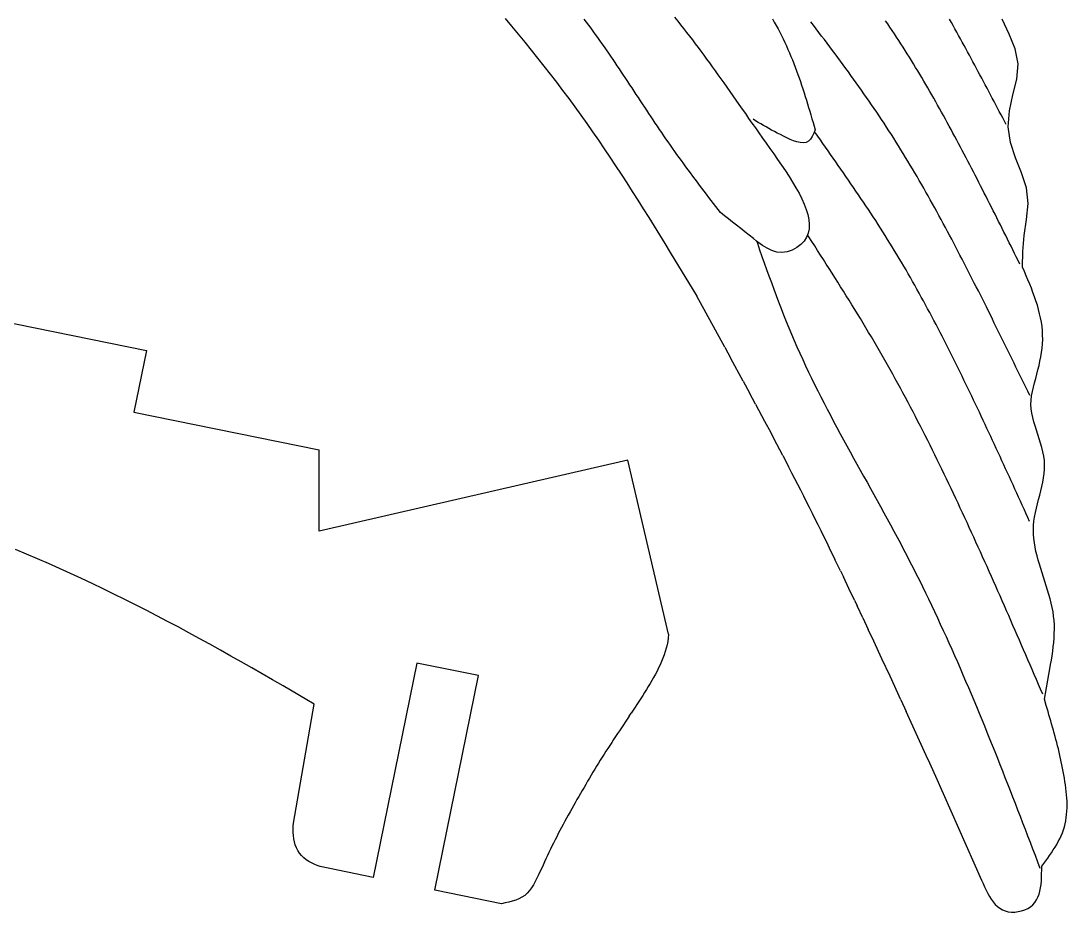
# Model space of a CAD drawing. Extents: x -3475 to 3475, y -2114 to 2114.
# Drawn here: x 2944.1 to 3423.2, y 65.6 to 473.8 of the extents above; entities that cross this region are included whole.
import ezdxf

# ---------------------------------------------------------------- set-up
doc = ezdxf.new("R2010")
doc.units = 0
doc.header["$MEASUREMENT"] = 0
doc.layers.get('0').update_dxf_attribs({"linetype": 'CONTINUOUS'})

msp = doc.modelspace()

# ---------------------------------------------------------------- linework, layer by layer
for p, q in [((3165.84, 474.89), (3168.86, 471.3)), ((3203.12, 473.23), (3202.07, 474.62)), ((3243.5, 475.45), (3244.89, 473.72)), ((3288.26, 474.71), (3289.14, 473.2)), ((3370.24, 473.11), (3369.4, 474.61)), ((3396.74, 467.77), (3393.48, 474.56)), ((3168.86, 471.3), (3171.86, 467.69)), ((3204.17, 471.83), (3203.12, 473.23)), ((3205.21, 470.43), (3204.17, 471.83)), ((3206.24, 469.02), (3205.21, 470.43)), ((3244.89, 473.72), (3246.26, 471.98)), ((3246.26, 471.98), (3247.62, 470.26)), ((3247.62, 470.26), (3248.96, 468.53)), ((3289.14, 473.2), (3290, 471.69)), ((3290, 471.69), (3290.84, 470.16)), ((3290.84, 470.16), (3291.65, 468.62)), ((3307.11, 471.76), (3305.87, 473.39)), ((3308.35, 470.12), (3307.11, 471.76)), ((3309.59, 468.49), (3308.35, 470.12)), ((3341.08, 472.38), (3340.05, 473.88)), ((3342.1, 470.88), (3341.08, 472.38)), ((3343.12, 469.37), (3342.1, 470.88)), ((3371.07, 471.61), (3370.24, 473.11)), ((3371.9, 470.11), (3371.07, 471.61)), ((3372.73, 468.6), (3371.9, 470.11)), ((3171.86, 467.69), (3174.84, 464.07)), ((3207.27, 467.61), (3206.24, 469.02)), ((3208.29, 466.19), (3207.27, 467.61)), ((3209.31, 464.77), (3208.29, 466.19)), ((3210.31, 463.34), (3209.31, 464.77)), ((3248.96, 468.53), (3250.29, 466.8)), ((3250.29, 466.8), (3251.61, 465.07)), ((3251.61, 465.07), (3252.92, 463.34)), ((3291.65, 468.62), (3292.44, 467.07)), ((3292.44, 467.07), (3293.21, 465.5)), ((3293.21, 465.5), (3293.96, 463.92)), ((3310.83, 466.85), (3309.59, 468.49)), ((3312.06, 465.21), (3310.83, 466.85)), ((3313.3, 463.57), (3312.06, 465.21)), ((3344.13, 467.86), (3343.12, 469.37)), ((3345.13, 466.34), (3344.13, 467.86)), ((3346.13, 464.82), (3345.13, 466.34)), ((3347.12, 463.29), (3346.13, 464.82)), ((3373.56, 467.1), (3372.73, 468.6)), ((3374.39, 465.6), (3373.56, 467.1)), ((3375.21, 464.09), (3374.39, 465.6)), ((3399.48, 461), (3396.74, 467.77)), ((3174.84, 464.07), (3177.8, 460.42)), ((3177.8, 460.42), (3180.73, 456.76)), ((3211.32, 461.91), (3210.31, 463.34)), ((3212.31, 460.48), (3211.32, 461.91)), ((3213.31, 459.04), (3212.31, 460.48)), ((3252.92, 463.34), (3254.23, 461.6)), ((3254.23, 461.6), (3255.53, 459.85)), ((3293.96, 463.92), (3294.69, 462.34)), ((3294.69, 462.34), (3295.4, 460.74)), ((3295.4, 460.74), (3296.09, 459.13)), ((3314.53, 461.93), (3313.3, 463.57)), ((3315.75, 460.29), (3314.53, 461.93)), ((3316.98, 458.65), (3315.75, 460.29)), ((3348.1, 461.76), (3347.12, 463.29)), ((3349.07, 460.22), (3348.1, 461.76)), ((3350.04, 458.69), (3349.07, 460.22)), ((3376.03, 462.58), (3375.21, 464.09)), ((3376.85, 461.08), (3376.03, 462.58)), ((3377.67, 459.57), (3376.85, 461.08)), ((3400.83, 454.13), (3399.48, 461)), ((3180.73, 456.76), (3183.64, 453.08)), ((3214.3, 457.6), (3213.31, 459.04)), ((3215.28, 456.15), (3214.3, 457.6)), ((3216.26, 454.71), (3215.28, 456.15)), ((3255.53, 459.85), (3256.82, 458.09)), ((3256.82, 458.09), (3258.12, 456.32)), ((3258.12, 456.32), (3259.42, 454.54)), ((3296.09, 459.13), (3296.76, 457.51)), ((3296.76, 457.51), (3297.42, 455.88)), ((3297.42, 455.88), (3298.07, 454.25)), ((3318.2, 457), (3316.98, 458.65)), ((3319.42, 455.36), (3318.2, 457)), ((3320.64, 453.71), (3319.42, 455.36)), ((3351.01, 457.14), (3350.04, 458.69)), ((3351.97, 455.59), (3351.01, 457.14)), ((3352.92, 454.04), (3351.97, 455.59)), ((3378.48, 458.06), (3377.67, 459.57)), ((3379.3, 456.55), (3378.48, 458.06)), ((3380.11, 455.04), (3379.3, 456.55)), ((3183.64, 453.08), (3186.53, 449.39)), ((3217.24, 453.26), (3216.26, 454.71)), ((3218.21, 451.8), (3217.24, 453.26)), ((3219.18, 450.35), (3218.21, 451.8)), ((3259.42, 454.54), (3260.72, 452.74)), ((3260.72, 452.74), (3262.03, 450.92)), ((3262.03, 450.92), (3263.35, 449.08)), ((3298.07, 454.25), (3298.69, 452.6)), ((3298.69, 452.6), (3299.31, 450.95)), ((3299.31, 450.95), (3299.91, 449.29)), ((3321.85, 452.05), (3320.64, 453.71)), ((3323.06, 450.4), (3321.85, 452.05)), ((3324.27, 448.74), (3323.06, 450.4)), ((3353.87, 452.49), (3352.92, 454.04)), ((3354.81, 450.93), (3353.87, 452.49)), ((3355.74, 449.37), (3354.81, 450.93)), ((3380.93, 453.53), (3380.11, 455.04)), ((3381.74, 452.02), (3380.93, 453.53)), ((3382.55, 450.51), (3381.74, 452.02)), ((3383.35, 449), (3382.55, 450.51)), ((3400.21, 447.08), (3400.83, 454.13)), ((3186.53, 449.39), (3189.38, 445.67)), ((3189.38, 445.67), (3192.21, 441.93)), ((3220.15, 448.89), (3219.18, 450.35)), ((3221.12, 447.43), (3220.15, 448.89)), ((3222.08, 445.97), (3221.12, 447.43)), ((3223.05, 444.51), (3222.08, 445.97)), ((3263.35, 449.08), (3264.68, 447.22)), ((3264.68, 447.22), (3266.02, 445.34)), ((3299.91, 449.29), (3300.5, 447.63)), ((3300.5, 447.63), (3301.08, 445.95)), ((3301.08, 445.95), (3301.64, 444.28)), ((3325.47, 447.08), (3324.27, 448.74)), ((3326.66, 445.42), (3325.47, 447.08)), ((3356.68, 447.8), (3355.74, 449.37)), ((3357.6, 446.24), (3356.68, 447.8)), ((3358.52, 444.66), (3357.6, 446.24)), ((3384.16, 447.49), (3383.35, 449)), ((3384.97, 445.97), (3384.16, 447.49)), ((3385.77, 444.46), (3384.97, 445.97)), ((3398.45, 439.87), (3400.21, 447.08)), ((3192.21, 441.93), (3195.01, 438.17)), ((3224.01, 443.05), (3223.05, 444.51)), ((3224.97, 441.59), (3224.01, 443.05)), ((3225.93, 440.13), (3224.97, 441.59)), ((3266.02, 445.34), (3267.37, 443.42)), ((3267.37, 443.42), (3268.74, 441.49)), ((3268.74, 441.49), (3270.12, 439.52)), ((3301.64, 444.28), (3302.2, 442.59)), ((3302.2, 442.59), (3302.75, 440.9)), ((3302.75, 440.9), (3303.29, 439.21)), ((3327.85, 443.75), (3326.66, 445.42)), ((3329.04, 442.08), (3327.85, 443.75)), ((3330.22, 440.41), (3329.04, 442.08)), ((3359.44, 443.09), (3358.52, 444.66)), ((3360.35, 441.51), (3359.44, 443.09)), ((3361.26, 439.93), (3360.35, 441.51)), ((3386.58, 442.95), (3385.77, 444.46)), ((3387.38, 441.43), (3386.58, 442.95)), ((3388.19, 439.92), (3387.38, 441.43)), ((3195.01, 438.17), (3197.79, 434.4)), ((3226.89, 438.66), (3225.93, 440.13)), ((3227.85, 437.2), (3226.89, 438.66)), ((3228.82, 435.74), (3227.85, 437.2)), ((3270.12, 439.52), (3271.53, 437.52)), ((3271.53, 437.52), (3272.96, 435.48)), ((3303.29, 439.21), (3303.82, 437.51)), ((3303.82, 437.51), (3304.35, 435.81)), ((3331.39, 438.73), (3330.22, 440.41)), ((3332.56, 437.05), (3331.39, 438.73)), ((3333.72, 435.36), (3332.56, 437.05)), ((3362.16, 438.35), (3361.26, 439.93)), ((3363.06, 436.76), (3362.16, 438.35)), ((3363.95, 435.18), (3363.06, 436.76)), ((3388.99, 438.4), (3388.19, 439.92)), ((3389.79, 436.89), (3388.99, 438.4)), ((3390.59, 435.37), (3389.79, 436.89)), ((3396.79, 432.56), (3398.45, 439.87)), ((3197.79, 434.4), (3200.53, 430.6)), ((3229.78, 434.28), (3228.82, 435.74)), ((3230.74, 432.82), (3229.78, 434.28)), ((3231.71, 431.36), (3230.74, 432.82)), ((3232.68, 429.9), (3231.71, 431.36)), ((3272.96, 435.48), (3274.41, 433.41)), ((3274.41, 433.41), (3275.89, 431.3)), ((3275.89, 431.3), (3277.4, 429.15)), ((3304.35, 435.81), (3304.87, 434.11)), ((3304.87, 434.11), (3305.38, 432.4)), ((3305.38, 432.4), (3305.89, 430.69)), ((3334.88, 433.67), (3333.72, 435.36)), ((3336.03, 431.98), (3334.88, 433.67)), ((3337.17, 430.28), (3336.03, 431.98)), ((3364.84, 433.58), (3363.95, 435.18)), ((3365.73, 431.99), (3364.84, 433.58)), ((3366.61, 430.4), (3365.73, 431.99)), ((3391.39, 433.86), (3390.59, 435.37)), ((3392.2, 432.34), (3391.39, 433.86)), ((3393, 430.83), (3392.2, 432.34)), ((3396.22, 425.25), (3396.79, 432.56)), ((3200.53, 430.6), (3203.25, 426.78)), ((3203.25, 426.78), (3205.94, 422.95)), ((3233.65, 428.44), (3232.68, 429.9)), ((3234.62, 426.99), (3233.65, 428.44)), ((3235.6, 425.54), (3234.62, 426.99)), ((3277.4, 429.15), (3278.93, 426.96)), ((3278.93, 426.96), (3280.5, 424.73)), ((3280.57, 428), (3279.4, 428.7)), ((3281.74, 427.3), (3280.57, 428)), ((3282.93, 426.6), (3281.74, 427.3)), ((3284.13, 425.9), (3282.93, 426.6)), ((3305.89, 430.69), (3306.4, 428.98)), ((3306.4, 428.98), (3306.91, 427.27)), ((3306.91, 427.27), (3307.41, 425.55)), ((3338.31, 428.58), (3337.17, 430.28)), ((3339.44, 426.87), (3338.31, 428.58)), ((3340.56, 425.16), (3339.44, 426.87)), ((3367.49, 428.8), (3366.61, 430.4)), ((3368.36, 427.2), (3367.49, 428.8)), ((3369.23, 425.6), (3368.36, 427.2)), ((3393.8, 429.31), (3393, 430.83)), ((3394.6, 427.79), (3393.8, 429.31)), ((3395.4, 426.28), (3394.6, 427.79)), ((3205.94, 422.95), (3208.6, 419.09)), ((3236.58, 424.09), (3235.6, 425.54)), ((3237.56, 422.64), (3236.58, 424.09)), ((3238.55, 421.2), (3237.56, 422.64)), ((3280.5, 424.73), (3282.1, 422.45)), ((3282.1, 422.45), (3283.74, 420.12)), ((3285.35, 425.2), (3284.13, 425.9)), ((3286.59, 424.5), (3285.35, 425.2)), ((3287.87, 423.8), (3286.59, 424.5)), ((3289.18, 423.09), (3287.87, 423.8)), ((3290.53, 422.38), (3289.18, 423.09)), ((3291.92, 421.67), (3290.53, 422.38)), ((3293.36, 420.96), (3291.92, 421.67)), ((3307.25, 422.33), (3306.54, 420.9)), ((3307.91, 423.84), (3307.25, 422.33)), ((3307.41, 425.55), (3307.91, 423.84)), ((3309.07, 420.96), (3307.9, 422.62)), ((3341.67, 423.44), (3340.56, 425.16)), ((3342.78, 421.72), (3341.67, 423.44)), ((3343.88, 419.99), (3342.78, 421.72)), ((3370.1, 424), (3369.23, 425.6)), ((3370.97, 422.39), (3370.1, 424)), ((3371.83, 420.79), (3370.97, 422.39)), ((3397.28, 418.11), (3396.22, 425.25)), ((3208.6, 419.09), (3211.24, 415.22)), ((3239.54, 419.76), (3238.55, 421.2)), ((3240.54, 418.32), (3239.54, 419.76)), ((3241.54, 416.89), (3240.54, 418.32)), ((3242.55, 415.46), (3241.54, 416.89)), ((3283.74, 420.12), (3285.42, 417.74)), ((3285.42, 417.74), (3287.14, 415.31)), ((3294.86, 420.24), (3293.36, 420.96)), ((3296.41, 419.53), (3294.86, 420.24)), ((3297.98, 418.88), (3296.41, 419.53)), ((3299.53, 418.35), (3297.98, 418.88)), ((3301.03, 418.01), (3299.53, 418.35)), ((3302.43, 417.92), (3301.03, 418.01)), ((3303.7, 418.13), (3302.43, 417.92)), ((3304.81, 418.72), (3303.7, 418.13)), ((3305.74, 419.67), (3304.81, 418.72)), ((3306.54, 420.9), (3305.74, 419.67)), ((3310.25, 419.29), (3309.07, 420.96)), ((3311.43, 417.62), (3310.25, 419.29)), ((3312.6, 415.96), (3311.43, 417.62)), ((3344.97, 418.26), (3343.88, 419.99)), ((3346.06, 416.52), (3344.97, 418.26)), ((3372.69, 419.18), (3371.83, 420.79)), ((3373.54, 417.57), (3372.69, 419.18)), ((3374.4, 415.96), (3373.54, 417.57)), ((3399.64, 411.13), (3397.28, 418.11)), ((3211.24, 415.22), (3213.86, 411.33)), ((3243.56, 414.03), (3242.55, 415.46)), ((3244.58, 412.61), (3243.56, 414.03)), ((3245.6, 411.19), (3244.58, 412.61)), ((3287.14, 415.31), (3288.89, 412.83)), ((3288.89, 412.83), (3290.67, 410.3)), ((3313.77, 414.29), (3312.6, 415.96)), ((3314.95, 412.62), (3313.77, 414.29)), ((3316.12, 410.95), (3314.95, 412.62)), ((3347.14, 414.78), (3346.06, 416.52)), ((3348.21, 413.03), (3347.14, 414.78)), ((3349.27, 411.28), (3348.21, 413.03)), ((3375.25, 414.35), (3374.4, 415.96)), ((3376.1, 412.74), (3375.25, 414.35)), ((3376.94, 411.13), (3376.1, 412.74)), ((3213.86, 411.33), (3216.45, 407.43)), ((3216.45, 407.43), (3219.03, 403.51)), ((3246.62, 409.77), (3245.6, 411.19)), ((3247.65, 408.36), (3246.62, 409.77)), ((3248.69, 406.94), (3247.65, 408.36)), ((3290.67, 410.3), (3292.45, 407.74)), ((3292.45, 407.74), (3294.2, 405.16)), ((3317.29, 409.28), (3316.12, 410.95)), ((3318.45, 407.6), (3317.29, 409.28)), ((3319.62, 405.93), (3318.45, 407.6)), ((3350.33, 409.53), (3349.27, 411.28)), ((3351.38, 407.77), (3350.33, 409.53)), ((3352.43, 406.01), (3351.38, 407.77)), ((3377.79, 409.51), (3376.94, 411.13)), ((3378.63, 407.9), (3377.79, 409.51)), ((3379.47, 406.28), (3378.63, 407.9)), ((3402.4, 404.21), (3399.64, 411.13)), ((3219.03, 403.51), (3221.58, 399.58)), ((3249.72, 405.54), (3248.69, 406.94)), ((3250.76, 404.13), (3249.72, 405.54)), ((3251.81, 402.73), (3250.76, 404.13)), ((3252.85, 401.32), (3251.81, 402.73)), ((3294.2, 405.16), (3295.91, 402.57)), ((3295.91, 402.57), (3297.54, 399.97)), ((3320.78, 404.26), (3319.62, 405.93)), ((3321.94, 402.58), (3320.78, 404.26)), ((3323.1, 400.9), (3321.94, 402.58)), ((3353.47, 404.25), (3352.43, 406.01)), ((3354.51, 402.48), (3353.47, 404.25)), ((3355.54, 400.7), (3354.51, 402.48)), ((3380.31, 404.67), (3379.47, 406.28)), ((3381.14, 403.05), (3380.31, 404.67)), ((3381.98, 401.43), (3381.14, 403.05)), ((3404.6, 397.25), (3402.4, 404.21)), ((3221.58, 399.58), (3224.12, 395.64)), ((3253.9, 399.92), (3252.85, 401.32)), ((3254.95, 398.53), (3253.9, 399.92)), ((3256.01, 397.13), (3254.95, 398.53)), ((3297.54, 399.97), (3299.07, 397.39)), ((3324.26, 399.22), (3323.1, 400.9)), ((3325.41, 397.54), (3324.26, 399.22)), ((3356.56, 398.93), (3355.54, 400.7)), ((3357.58, 397.15), (3356.56, 398.93)), ((3382.81, 399.81), (3381.98, 401.43)), ((3383.64, 398.19), (3382.81, 399.81)), ((3384.47, 396.57), (3383.64, 398.19)), ((3224.12, 395.64), (3226.64, 391.68)), ((3257.06, 395.73), (3256.01, 397.13)), ((3258.12, 394.34), (3257.06, 395.73)), ((3259.17, 392.95), (3258.12, 394.34)), ((3260.23, 391.55), (3259.17, 392.95)), ((3299.07, 397.39), (3300.49, 394.83)), ((3300.49, 394.83), (3301.76, 392.31)), ((3326.56, 395.86), (3325.41, 397.54)), ((3327.7, 394.17), (3326.56, 395.86)), ((3328.84, 392.48), (3327.7, 394.17)), ((3358.59, 395.37), (3357.58, 397.15)), ((3359.6, 393.58), (3358.59, 395.37)), ((3360.6, 391.79), (3359.6, 393.58)), ((3385.29, 394.95), (3384.47, 396.57)), ((3386.12, 393.33), (3385.29, 394.95)), ((3386.94, 391.7), (3386.12, 393.33)), ((3405.37, 390.14), (3404.6, 397.25)), ((3226.64, 391.68), (3229.14, 387.72)), ((3261.29, 390.16), (3260.23, 391.55)), ((3262.36, 388.77), (3261.29, 390.16)), ((3263.42, 387.38), (3262.36, 388.77)), ((3301.76, 392.31), (3302.86, 389.83)), ((3302.86, 389.83), (3303.77, 387.4)), ((3329.98, 390.79), (3328.84, 392.48)), ((3331.11, 389.09), (3329.98, 390.79)), ((3332.24, 387.4), (3331.11, 389.09)), ((3361.6, 390), (3360.6, 391.79)), ((3362.59, 388.21), (3361.6, 390)), ((3363.58, 386.41), (3362.59, 388.21)), ((3387.77, 390.08), (3386.94, 391.7)), ((3388.59, 388.46), (3387.77, 390.08)), ((3389.41, 386.83), (3388.59, 388.46)), ((3404.72, 382.88), (3405.37, 390.14)), ((3229.14, 387.72), (3231.64, 383.74)), ((3231.64, 383.74), (3234.12, 379.76)), ((3264.48, 385.99), (3263.42, 387.38)), ((3266.32, 384.55), (3264.48, 385.99)), ((3268.16, 383.11), (3266.32, 384.55)), ((3303.77, 387.4), (3304.47, 385.05)), ((3304.47, 385.05), (3304.93, 382.77)), ((3333.36, 385.7), (3332.24, 387.4)), ((3334.47, 383.99), (3333.36, 385.7)), ((3335.59, 382.29), (3334.47, 383.99)), ((3364.56, 384.61), (3363.58, 386.41)), ((3365.54, 382.81), (3364.56, 384.61)), ((3390.23, 385.21), (3389.41, 386.83)), ((3391.04, 383.58), (3390.23, 385.21)), ((3391.86, 381.96), (3391.04, 383.58)), ((3234.12, 379.76), (3236.59, 375.77)), ((3270.01, 381.66), (3268.16, 383.11)), ((3271.88, 380.19), (3270.01, 381.66)), ((3273.77, 378.7), (3271.88, 380.19)), ((3275.69, 377.18), (3273.77, 378.7)), ((3304.93, 382.77), (3305.13, 380.58)), ((3305.13, 380.58), (3305.04, 378.49)), ((3336.69, 380.58), (3335.59, 382.29)), ((3337.79, 378.86), (3336.69, 380.58)), ((3338.89, 377.14), (3337.79, 378.86)), ((3366.52, 381), (3365.54, 382.81)), ((3367.49, 379.2), (3366.52, 381)), ((3368.46, 377.39), (3367.49, 379.2)), ((3392.68, 380.33), (3391.86, 381.96)), ((3393.49, 378.7), (3392.68, 380.33)), ((3394.31, 377.08), (3393.49, 378.7)), ((3403.62, 375.55), (3404.72, 382.88)), ((3236.59, 375.77), (3239.04, 371.77)), ((3277.64, 375.63), (3275.69, 377.18)), ((3279.62, 374.04), (3277.64, 375.63)), ((3281.03, 372.94), (3279.62, 374.04)), ((3303.91, 374.66), (3302.83, 372.94)), ((3304.36, 375.79), (3303.91, 374.66)), ((3304.64, 376.52), (3304.36, 375.79)), ((3304.99, 374.81), (3304.36, 375.79)), ((3305.04, 378.49), (3304.64, 376.52)), ((3306.32, 372.75), (3304.99, 374.81)), ((3339.97, 375.42), (3338.89, 377.14)), ((3341.06, 373.7), (3339.97, 375.42)), ((3369.42, 375.58), (3368.46, 377.39)), ((3370.38, 373.76), (3369.42, 375.58)), ((3371.34, 371.95), (3370.38, 373.76)), ((3395.12, 375.45), (3394.31, 377.08)), ((3395.93, 373.82), (3395.12, 375.45)), ((3396.75, 372.19), (3395.93, 373.82)), ((3402.98, 368.23), (3403.62, 375.55)), ((3239.04, 371.77), (3241.5, 367.76)), ((3281.65, 372.45), (3281.03, 372.94)), ((3281.03, 372.94), (3281.38, 371.93)), ((3281.38, 371.93), (3282.44, 368.93)), ((3283.72, 370.94), (3281.65, 372.45)), ((3282.44, 368.93), (3283.5, 365.93)), ((3285.85, 369.62), (3283.72, 370.94)), ((3288.04, 368.57), (3285.85, 369.62)), ((3299.5, 369.96), (3297.33, 368.8)), ((3301.36, 371.37), (3299.5, 369.96)), ((3302.83, 372.94), (3301.36, 371.37)), ((3307.65, 370.68), (3306.32, 372.75)), ((3308.98, 368.62), (3307.65, 370.68)), ((3342.13, 371.97), (3341.06, 373.7)), ((3343.2, 370.23), (3342.13, 371.97)), ((3344.26, 368.49), (3343.2, 370.23)), ((3372.29, 370.13), (3371.34, 371.95)), ((3373.24, 368.32), (3372.29, 370.13)), ((3397.56, 370.56), (3396.75, 372.19)), ((3398.37, 368.94), (3397.56, 370.56)), ((3399.18, 367.31), (3398.37, 368.94)), ((3241.5, 367.76), (3253.68, 347.69)), ((3283.5, 365.93), (3284.56, 362.93)), ((3290.28, 367.89), (3288.04, 368.57)), ((3292.6, 367.67), (3290.28, 367.89)), ((3294.98, 367.99), (3292.6, 367.67)), ((3297.33, 368.8), (3294.98, 367.99)), ((3310.31, 366.55), (3308.98, 368.62)), ((3311.63, 364.48), (3310.31, 366.55)), ((3312.95, 362.41), (3311.63, 364.48)), ((3345.31, 366.75), (3344.26, 368.49)), ((3346.36, 365), (3345.31, 366.75)), ((3347.4, 363.25), (3346.36, 365)), ((3374.19, 366.5), (3373.24, 368.32)), ((3375.13, 364.67), (3374.19, 366.5)), ((3376.07, 362.85), (3375.13, 364.67)), ((3399.99, 365.68), (3399.18, 367.31)), ((3400.8, 364.05), (3399.99, 365.68)), ((3402.83, 360.94), (3402.98, 368.23)), ((3284.56, 362.93), (3285.63, 359.93)), ((3285.63, 359.93), (3286.71, 356.94)), ((3314.27, 360.34), (3312.95, 362.41)), ((3315.59, 358.27), (3314.27, 360.34)), ((3348.43, 361.5), (3347.4, 363.25)), ((3349.46, 359.74), (3348.43, 361.5)), ((3350.48, 357.97), (3349.46, 359.74)), ((3377.01, 361.03), (3376.07, 362.85)), ((3377.95, 359.2), (3377.01, 361.03)), ((3401.61, 362.42), (3400.8, 364.05)), ((3403.67, 359.01), (3402.83, 360.94)), ((3286.71, 356.94), (3287.8, 353.95)), ((3316.9, 356.2), (3315.59, 358.27)), ((3318.21, 354.12), (3316.9, 356.2)), ((3351.49, 356.21), (3350.48, 357.97)), ((3352.5, 354.43), (3351.49, 356.21)), ((3378.88, 357.38), (3377.95, 359.2)), ((3379.81, 355.55), (3378.88, 357.38)), ((3380.74, 353.72), (3379.81, 355.55)), ((3404.49, 357.08), (3403.67, 359.01)), ((3405.31, 355.15), (3404.49, 357.08)), ((3406.11, 353.22), (3405.31, 355.15)), ((3287.8, 353.95), (3288.9, 350.97)), ((3288.9, 350.97), (3290.01, 348)), ((3319.52, 352.04), (3318.21, 354.12)), ((3320.83, 349.96), (3319.52, 352.04)), ((3322.13, 347.88), (3320.83, 349.96)), ((3353.5, 352.66), (3352.5, 354.43)), ((3354.49, 350.88), (3353.5, 352.66)), ((3355.48, 349.1), (3354.49, 350.88)), ((3381.67, 351.9), (3380.74, 353.72)), ((3382.59, 350.07), (3381.67, 351.9)), ((3383.51, 348.24), (3382.59, 350.07)), ((3406.88, 351.29), (3406.11, 353.22)), ((3407.62, 349.36), (3406.88, 351.29)), ((3266.46, 324.31), (3253.68, 347.69)), ((3290.01, 348), (3291.13, 345.03)), ((3291.13, 345.03), (3292.27, 342.06)), ((3323.42, 345.8), (3322.13, 347.88)), ((3324.71, 343.71), (3323.42, 345.8)), ((3356.46, 347.31), (3355.48, 349.1)), ((3357.44, 345.53), (3356.46, 347.31)), ((3358.41, 343.73), (3357.44, 345.53)), ((3384.43, 346.4), (3383.51, 348.24)), ((3385.35, 344.57), (3384.43, 346.4)), ((3408.33, 347.43), (3407.62, 349.36)), ((3408.99, 345.49), (3408.33, 347.43)), ((3409.61, 343.55), (3408.99, 345.49)), ((2898, 343.9), (3001.65, 322.81)), ((3292.27, 342.06), (3293.43, 339.11)), ((3326, 341.62), (3324.71, 343.71)), ((3327.28, 339.53), (3326, 341.62)), ((3359.38, 341.94), (3358.41, 343.73)), ((3360.34, 340.14), (3359.38, 341.94)), ((3386.27, 342.74), (3385.35, 344.57)), ((3387.18, 340.9), (3386.27, 342.74)), ((3388.09, 339.07), (3387.18, 340.9)), ((3410.17, 341.6), (3409.61, 343.55)), ((3410.67, 339.66), (3410.17, 341.6)), ((3293.43, 339.11), (3294.61, 336.16)), ((3294.61, 336.16), (3295.81, 333.22)), ((3328.56, 337.43), (3327.28, 339.53)), ((3329.83, 335.33), (3328.56, 337.43)), ((3361.3, 338.34), (3360.34, 340.14)), ((3362.25, 336.54), (3361.3, 338.34)), ((3363.2, 334.73), (3362.25, 336.54)), ((3389, 337.23), (3388.09, 339.07)), ((3389.91, 335.4), (3389, 337.23)), ((3390.82, 333.56), (3389.91, 335.4)), ((3411.1, 337.71), (3410.67, 339.66)), ((3411.46, 335.75), (3411.1, 337.71)), ((3411.75, 333.79), (3411.46, 335.75)), ((3295.81, 333.22), (3297.02, 330.3)), ((3331.09, 333.23), (3329.83, 335.33)), ((3332.35, 331.12), (3331.09, 333.23)), ((3333.6, 329.02), (3332.35, 331.12)), ((3364.14, 332.92), (3363.2, 334.73)), ((3365.08, 331.11), (3364.14, 332.92)), ((3366.01, 329.3), (3365.08, 331.11)), ((3391.73, 331.72), (3390.82, 333.56)), ((3392.63, 329.89), (3391.73, 331.72)), ((3411.94, 331.83), (3411.75, 333.79)), ((3412.05, 329.86), (3411.94, 331.83)), ((3297.02, 330.3), (3298.27, 327.38)), ((3298.27, 327.38), (3299.53, 324.47)), ((3334.85, 326.9), (3333.6, 329.02)), ((3336.09, 324.79), (3334.85, 326.9)), ((3366.94, 327.48), (3366.01, 329.3)), ((3367.86, 325.66), (3366.94, 327.48)), ((3393.53, 328.05), (3392.63, 329.89)), ((3394.44, 326.21), (3393.53, 328.05)), ((3395.34, 324.37), (3394.44, 326.21)), ((3411.8, 323.92), (3411.98, 325.9)), ((3411.98, 325.9), (3412.06, 327.88)), ((3412.06, 327.88), (3412.05, 329.86)), ((3001.65, 322.81), (2995.89, 294.54)), ((3266.46, 324.31), (3269.29, 319.11)), ((3299.53, 324.47), (3300.83, 321.58)), ((3300.83, 321.58), (3302.14, 318.69)), ((3337.32, 322.67), (3336.09, 324.79)), ((3338.55, 320.54), (3337.32, 322.67)), ((3368.78, 323.84), (3367.86, 325.66)), ((3369.7, 322.02), (3368.78, 323.84)), ((3370.61, 320.19), (3369.7, 322.02)), ((3396.24, 322.53), (3395.34, 324.37)), ((3397.14, 320.69), (3396.24, 322.53)), ((3411.22, 319.93), (3411.54, 321.93)), ((3411.54, 321.93), (3411.8, 323.92)), ((3274.93, 308.7), (3269.29, 319.11)), ((3302.14, 318.69), (3303.48, 315.82)), ((3339.77, 318.41), (3338.55, 320.54)), ((3340.98, 316.28), (3339.77, 318.41)), ((3342.18, 314.14), (3340.98, 316.28)), ((3371.52, 318.37), (3370.61, 320.19)), ((3372.43, 316.54), (3371.52, 318.37)), ((3373.33, 314.71), (3372.43, 316.54)), ((3398.04, 318.85), (3397.14, 320.69)), ((3398.93, 317.01), (3398.04, 318.85)), ((3399.83, 315.17), (3398.93, 317.01)), ((3410.39, 315.95), (3410.83, 317.94)), ((3410.83, 317.94), (3411.22, 319.93)), ((3303.48, 315.82), (3304.84, 312.95)), ((3304.84, 312.95), (3306.22, 310.1)), ((3343.38, 312), (3342.18, 314.14)), ((3344.56, 309.85), (3343.38, 312)), ((3374.23, 312.88), (3373.33, 314.71)), ((3375.12, 311.05), (3374.23, 312.88)), ((3400.73, 313.32), (3399.83, 315.17)), ((3401.62, 311.48), (3400.73, 313.32)), ((3402.52, 309.64), (3401.62, 311.48)), ((3408.87, 309.97), (3409.4, 311.96)), ((3409.4, 311.96), (3409.91, 313.95)), ((3409.91, 313.95), (3410.39, 315.95)), ((3274.93, 308.7), (3277.73, 303.49)), ((3306.22, 310.1), (3307.61, 307.25)), ((3307.61, 307.25), (3309.03, 304.41)), ((3345.74, 307.7), (3344.56, 309.85)), ((3346.92, 305.55), (3345.74, 307.7)), ((3376.02, 309.21), (3375.12, 311.05)), ((3376.91, 307.38), (3376.02, 309.21)), ((3377.79, 305.54), (3376.91, 307.38)), ((3403.42, 307.8), (3402.52, 309.64)), ((3404.31, 305.96), (3403.42, 307.8)), ((3407.79, 305.99), (3408.32, 307.98)), ((3408.32, 307.98), (3408.87, 309.97)), ((3280.53, 298.27), (3277.73, 303.49)), ((3309.03, 304.41), (3310.46, 301.58)), ((3348.08, 303.39), (3346.92, 305.55)), ((3349.24, 301.23), (3348.08, 303.39)), ((3378.68, 303.7), (3377.79, 305.54)), ((3379.56, 301.86), (3378.68, 303.7)), ((3380.44, 300.03), (3379.56, 301.86)), ((3405.21, 304.11), (3404.31, 305.96)), ((3406.1, 302.27), (3405.21, 304.11)), ((3406.73, 300.06), (3406.96, 302.03)), ((3406.96, 302.03), (3407.33, 304.01)), ((3407.33, 304.01), (3407.79, 305.99)), ((3280.53, 298.27), (3284.71, 290.44)), ((3310.46, 301.58), (3311.91, 298.75)), ((3311.91, 298.75), (3313.37, 295.93)), ((3350.4, 299.06), (3349.24, 301.23)), ((3351.54, 296.89), (3350.4, 299.06)), ((3381.32, 298.18), (3380.44, 300.03)), ((3382.19, 296.34), (3381.32, 298.18)), ((3406.67, 298.08), (3406.73, 300.06)), ((3406.8, 296.11), (3406.67, 298.08)), ((2995.89, 294.54), (3080.7, 277.29)), ((3313.37, 295.93), (3314.84, 293.12)), ((3314.84, 293.12), (3316.33, 290.31)), ((3352.68, 294.72), (3351.54, 296.89)), ((3353.82, 292.54), (3352.68, 294.72)), ((3354.94, 290.36), (3353.82, 292.54)), ((3383.06, 294.5), (3382.19, 296.34)), ((3383.93, 292.66), (3383.06, 294.5)), ((3384.8, 290.81), (3383.93, 292.66)), ((3407.08, 294.15), (3406.8, 296.11)), ((3407.48, 292.18), (3407.08, 294.15)), ((3284.71, 290.44), (3287.48, 285.21)), ((3316.33, 290.31), (3317.82, 287.51)), ((3317.82, 287.51), (3319.33, 284.71)), ((3356.07, 288.17), (3354.94, 290.36)), ((3357.18, 285.99), (3356.07, 288.17)), ((3385.67, 288.97), (3384.8, 290.81)), ((3386.53, 287.12), (3385.67, 288.97)), ((3407.99, 290.21), (3407.48, 292.18)), ((3408.57, 288.25), (3407.99, 290.21)), ((3409.2, 286.28), (3408.57, 288.25)), ((3290.24, 279.97), (3287.48, 285.21)), ((3319.33, 284.71), (3320.85, 281.92)), ((3358.29, 283.8), (3357.18, 285.99)), ((3359.39, 281.6), (3358.29, 283.8)), ((3387.4, 285.28), (3386.53, 287.12)), ((3388.26, 283.43), (3387.4, 285.28)), ((3389.12, 281.58), (3388.26, 283.43)), ((3410.5, 282.35), (3409.2, 286.28)), ((3292.98, 274.73), (3290.24, 279.97)), ((3320.85, 281.92), (3322.37, 279.13)), ((3322.37, 279.13), (3323.9, 276.34)), ((3360.49, 279.41), (3359.39, 281.6)), ((3361.59, 277.21), (3360.49, 279.41)), ((3389.98, 279.73), (3389.12, 281.58)), ((3390.83, 277.88), (3389.98, 279.73)), ((3411.13, 280.38), (3410.5, 282.35)), ((3411.7, 278.4), (3411.13, 280.38)), ((3412.19, 276.43), (3411.7, 278.4)), ((3080.7, 239.98), (3080.7, 277.29)), ((3292.98, 274.73), (3294.35, 272.1)), ((3323.9, 276.34), (3325.44, 273.56)), ((3325.44, 273.56), (3326.98, 270.77)), ((3362.67, 275.01), (3361.59, 277.21)), ((3363.76, 272.8), (3362.67, 275.01)), ((3391.69, 276.03), (3390.83, 277.88)), ((3392.54, 274.18), (3391.69, 276.03)), ((3393.39, 272.33), (3392.54, 274.18)), ((3412.58, 274.45), (3412.19, 276.43)), ((3412.84, 272.47), (3412.58, 274.45)), ((3222.09, 272.59), (3080.7, 239.98)), ((3240.72, 192.85), (3222.09, 272.59)), ((3294.35, 272.1), (3295.71, 269.47)), ((3295.71, 269.47), (3297.07, 266.84)), ((3326.98, 270.77), (3328.52, 267.99)), ((3364.83, 270.6), (3363.76, 272.8)), ((3365.91, 268.39), (3364.83, 270.6)), ((3366.98, 266.18), (3365.91, 268.39)), ((3394.24, 270.48), (3393.39, 272.33)), ((3395.09, 268.63), (3394.24, 270.48)), ((3395.94, 266.78), (3395.09, 268.63)), ((3412.75, 266.5), (3412.91, 268.49)), ((3412.95, 270.48), (3412.84, 272.47)), ((3412.91, 268.49), (3412.95, 270.48)), ((3297.07, 266.84), (3298.42, 264.21)), ((3298.42, 264.21), (3299.77, 261.58)), ((3328.52, 267.99), (3330.06, 265.21)), ((3330.06, 265.21), (3331.61, 262.43)), ((3368.04, 263.96), (3366.98, 266.18)), ((3369.1, 261.75), (3368.04, 263.96)), ((3396.79, 264.92), (3395.94, 266.78)), ((3397.64, 263.07), (3396.79, 264.92)), ((3412.13, 262.5), (3412.49, 264.5)), ((3412.49, 264.5), (3412.75, 266.5)), ((3299.77, 261.58), (3301.12, 258.94)), ((3301.12, 258.94), (3302.46, 256.3)), ((3331.61, 262.43), (3333.16, 259.64)), ((3333.16, 259.64), (3334.7, 256.86)), ((3370.15, 259.53), (3369.1, 261.75)), ((3371.2, 257.31), (3370.15, 259.53)), ((3398.48, 261.22), (3397.64, 263.07)), ((3399.33, 259.36), (3398.48, 261.22)), ((3400.17, 257.51), (3399.33, 259.36)), ((3411.24, 258.51), (3411.71, 260.5)), ((3411.71, 260.5), (3412.13, 262.5)), ((3302.46, 256.3), (3303.79, 253.66)), ((3334.7, 256.86), (3336.24, 254.08)), ((3336.24, 254.08), (3337.78, 251.29)), ((3372.25, 255.09), (3371.2, 257.31)), ((3373.29, 252.86), (3372.25, 255.09)), ((3401.02, 255.66), (3400.17, 257.51)), ((3401.86, 253.8), (3401.02, 255.66)), ((3409.69, 252.51), (3410.21, 254.51)), ((3410.21, 254.51), (3410.73, 256.51)), ((3410.73, 256.51), (3411.24, 258.51)), ((3303.79, 253.66), (3305.12, 251.02)), ((3305.12, 251.02), (3306.45, 248.37)), ((3337.78, 251.29), (3339.31, 248.51)), ((3374.33, 250.64), (3373.29, 252.86)), ((3375.37, 248.41), (3374.33, 250.64)), ((3402.71, 251.95), (3401.86, 253.8)), ((3403.55, 250.09), (3402.71, 251.95)), ((3404.39, 248.24), (3403.55, 250.09)), ((3408.75, 248.53), (3409.2, 250.52)), ((3409.2, 250.52), (3409.69, 252.51)), ((3306.45, 248.37), (3307.77, 245.73)), ((3307.77, 245.73), (3309.09, 243.08)), ((3339.31, 248.51), (3340.84, 245.72)), ((3340.84, 245.72), (3342.36, 242.92)), ((3376.4, 246.18), (3375.37, 248.41)), ((3377.43, 243.95), (3376.4, 246.18)), ((3405.24, 246.38), (3404.39, 248.24)), ((3406.08, 244.53), (3405.24, 246.38)), ((3407.87, 242.58), (3408.06, 244.56)), ((3408.06, 244.56), (3408.36, 246.54)), ((3408.36, 246.54), (3408.75, 248.53)), ((3309.09, 243.08), (3310.4, 240.42)), ((3310.4, 240.42), (3311.71, 237.77)), ((3342.36, 242.92), (3343.88, 240.12)), ((3343.88, 240.12), (3345.38, 237.32)), ((3378.45, 241.72), (3377.43, 243.95)), ((3379.48, 239.49), (3378.45, 241.72)), ((3407.8, 240.6), (3407.87, 242.58)), ((3407.84, 238.63), (3407.8, 240.6)), ((3311.71, 237.77), (3313.02, 235.11)), ((3313.02, 235.11), (3314.32, 232.46)), ((3345.38, 237.32), (3346.87, 234.52)), ((3380.5, 237.25), (3379.48, 239.49)), ((3381.51, 235.02), (3380.5, 237.25)), ((3382.53, 232.78), (3381.51, 235.02)), ((3407.99, 236.66), (3407.84, 238.63)), ((3408.24, 234.69), (3407.99, 236.66)), ((2946.65, 229.59), (2941.57, 231.71)), ((3314.32, 232.46), (3316.91, 227.14)), ((3346.87, 234.52), (3348.35, 231.7)), ((3348.35, 231.7), (3349.82, 228.89)), ((3383.54, 230.54), (3382.53, 232.78)), ((3384.55, 228.3), (3383.54, 230.54)), ((3408.57, 232.72), (3408.24, 234.69)), ((3408.98, 230.76), (3408.57, 232.72)), ((3409.46, 228.8), (3408.98, 230.76)), ((2951.72, 227.43), (2946.65, 229.59)), ((2956.77, 225.23), (2951.72, 227.43)), ((2961.8, 222.99), (2956.77, 225.23)), ((3319.49, 221.81), (3316.91, 227.14)), ((3349.82, 228.89), (3351.28, 226.06)), ((3351.28, 226.06), (3352.72, 223.23)), ((3385.55, 226.06), (3384.55, 228.3)), ((3386.56, 223.82), (3385.55, 226.06)), ((3409.98, 226.83), (3409.46, 228.8)), ((3410.56, 224.87), (3409.98, 226.83)), ((2966.82, 220.71), (2961.8, 222.99)), ((2971.82, 218.4), (2966.82, 220.71)), ((3319.49, 221.81), (3320.78, 219.14)), ((3352.72, 223.23), (3354.16, 220.4)), ((3354.16, 220.4), (3355.57, 217.56)), ((3387.56, 221.58), (3386.56, 223.82)), ((3388.56, 219.34), (3387.56, 221.58)), ((3411.16, 222.91), (3410.56, 224.87)), ((3411.79, 220.94), (3411.16, 222.91)), ((3413.08, 217.01), (3411.79, 220.94)), ((2976.81, 216.06), (2971.82, 218.4)), ((2981.78, 213.68), (2976.81, 216.06)), ((3323.33, 213.8), (3320.78, 219.14)), ((3355.57, 217.56), (3356.98, 214.71)), ((3389.55, 217.1), (3388.56, 219.34)), ((3390.55, 214.85), (3389.55, 217.1)), ((3413.72, 215.04), (3413.08, 217.01)), ((2986.73, 211.27), (2981.78, 213.68)), ((2991.67, 208.82), (2986.73, 211.27)), ((3325.88, 208.46), (3323.33, 213.8)), ((3356.98, 214.71), (3358.37, 211.86)), ((3358.37, 211.86), (3359.75, 209)), ((3391.54, 212.61), (3390.55, 214.85)), ((3392.53, 210.36), (3391.54, 212.61)), ((3414.34, 213.07), (3413.72, 215.04)), ((3414.93, 211.09), (3414.34, 213.07)), ((3415.48, 209.11), (3414.93, 211.09)), ((2996.6, 206.35), (2991.67, 208.82)), ((3001.5, 203.84), (2996.6, 206.35)), ((3325.88, 208.46), (3327.15, 205.78)), ((3359.75, 209), (3361.13, 206.13)), ((3361.13, 206.13), (3362.48, 203.26)), ((3393.52, 208.12), (3392.53, 210.36)), ((3394.51, 205.87), (3393.52, 208.12)), ((3415.98, 207.13), (3415.48, 209.11)), ((3416.42, 205.14), (3415.98, 207.13)), ((3006.39, 201.31), (3001.5, 203.84)), ((3011.27, 198.75), (3006.39, 201.31)), ((3329.67, 200.43), (3327.15, 205.78)), ((3362.48, 203.26), (3363.83, 200.39)), ((3395.5, 203.62), (3394.51, 205.87)), ((3396.48, 201.38), (3395.5, 203.62)), ((3397.46, 199.13), (3396.48, 201.38)), ((3416.79, 203.15), (3416.42, 205.14)), ((3417.08, 201.15), (3416.79, 203.15)), ((3016.13, 196.16), (3011.27, 198.75)), ((3329.67, 200.43), (3332.19, 195.07)), ((3363.83, 200.39), (3365.17, 197.51)), ((3365.17, 197.51), (3366.5, 194.63)), ((3398.45, 196.88), (3397.46, 199.13)), ((3399.43, 194.63), (3398.45, 196.88)), ((3417.28, 199.15), (3417.08, 201.15)), ((3417.4, 197.14), (3417.28, 199.15)), ((3417.43, 195.13), (3417.4, 197.14)), ((3020.98, 193.54), (3016.13, 196.16)), ((3025.81, 190.9), (3020.98, 193.54)), ((3240.71, 192.75), (3240.56, 191.16)), ((3240.72, 192.85), (3240.71, 192.75)), ((3334.69, 189.7), (3332.19, 195.07)), ((3366.5, 194.63), (3367.82, 191.74)), ((3367.82, 191.74), (3369.12, 188.85)), ((3400.41, 192.38), (3399.43, 194.63)), ((3401.38, 190.13), (3400.41, 192.38)), ((3417.28, 191.1), (3417.39, 193.12)), ((3417.39, 193.12), (3417.43, 195.13)), ((3030.63, 188.24), (3025.81, 190.9)), ((3035.44, 185.56), (3030.63, 188.24)), ((3240.04, 188.01), (3239.67, 186.46)), ((3240.34, 189.58), (3240.04, 188.01)), ((3240.56, 191.16), (3240.34, 189.58)), ((3338.43, 181.65), (3334.69, 189.7)), ((3369.12, 188.85), (3370.42, 185.95)), ((3402.36, 187.88), (3401.38, 190.13)), ((3403.34, 185.63), (3402.36, 187.88)), ((3416.65, 185.04), (3416.9, 187.06)), ((3416.9, 187.06), (3417.12, 189.08)), ((3417.12, 189.08), (3417.28, 191.1)), ((3040.25, 182.86), (3035.44, 185.56)), ((3045.04, 180.15), (3040.25, 182.86)), ((3238.72, 183.39), (3238.16, 181.87)), ((3239.23, 184.92), (3238.72, 183.39)), ((3239.67, 186.46), (3239.23, 184.92)), ((3370.42, 185.95), (3371.71, 183.05)), ((3371.71, 183.05), (3372.99, 180.14)), ((3404.31, 183.37), (3403.34, 185.63)), ((3405.29, 181.12), (3404.31, 183.37)), ((3416.03, 181), (3416.35, 183.02)), ((3416.35, 183.02), (3416.65, 185.04)), ((3049.82, 177.42), (3045.04, 180.15)), ((3054.6, 174.69), (3049.82, 177.42)), ((3125.4, 179.62), (3105.43, 81.43)), ((3153.67, 173.87), (3125.4, 179.62)), ((3236.18, 177.41), (3235.44, 175.95)), ((3236.88, 178.89), (3236.18, 177.41)), ((3237.54, 180.37), (3236.88, 178.89)), ((3238.16, 181.87), (3237.54, 180.37)), ((3342.15, 173.58), (3338.43, 181.65)), ((3372.99, 180.14), (3374.26, 177.23)), ((3406.26, 178.87), (3405.29, 181.12)), ((3407.24, 176.62), (3406.26, 178.87)), ((3415.33, 176.98), (3415.69, 178.99)), ((3415.69, 178.99), (3416.03, 181)), ((3059.38, 171.94), (3054.6, 174.69)), ((3133.69, 75.66), (3153.67, 173.87)), ((3233.89, 173.08), (3233.09, 171.66)), ((3234.68, 174.51), (3233.89, 173.08)), ((3235.44, 175.95), (3234.68, 174.51)), ((3347.08, 162.82), (3342.15, 173.58)), ((3374.26, 177.23), (3375.52, 174.32)), ((3375.52, 174.32), (3376.78, 171.4)), ((3408.21, 174.37), (3407.24, 176.62)), ((3409.18, 172.11), (3408.21, 174.37)), ((3412.82, 163.04), (3415.33, 176.98)), ((3064.15, 169.18), (3059.38, 171.94)), ((3078.44, 160.89), (3064.15, 169.18)), ((3231.44, 168.87), (3230.6, 167.49)), ((3232.27, 170.26), (3231.44, 168.87)), ((3233.09, 171.66), (3232.27, 170.26)), ((3376.78, 171.4), (3378.02, 168.48)), ((3378.02, 168.48), (3379.26, 165.55)), ((3410.16, 169.86), (3409.18, 172.11)), ((3411.13, 167.61), (3410.16, 169.86)), ((3228.02, 163.41), (3227.14, 162.06)), ((3228.89, 164.76), (3228.02, 163.41)), ((3229.75, 166.12), (3228.89, 164.76)), ((3230.6, 167.49), (3229.75, 166.12)), ((3379.26, 165.55), (3380.49, 162.62)), ((3412.1, 165.36), (3411.13, 167.61)), ((3413.67, 160.23), (3412.82, 163.04)), ((3068.87, 106.31), (3078.44, 160.89)), ((3225.38, 159.38), (3224.49, 158.04)), ((3226.26, 160.72), (3225.38, 159.38)), ((3227.14, 162.06), (3226.26, 160.72)), ((3347.08, 162.82), (3349.54, 157.43)), ((3380.49, 162.62), (3381.72, 159.69)), ((3381.72, 159.69), (3382.94, 156.76)), ((3414.51, 157.41), (3413.67, 160.23)), ((3222.68, 155.34), (3218.22, 148.66)), ((3222.68, 155.34), (3223.59, 156.7)), ((3224.49, 158.04), (3223.59, 156.7)), ((3359.42, 135.62), (3349.54, 157.43)), ((3382.94, 156.76), (3384.15, 153.82)), ((3384.15, 153.82), (3385.35, 150.88)), ((3414.93, 156), (3414.51, 157.41)), ((3415.35, 154.59), (3414.93, 156)), ((3415.76, 153.17), (3415.35, 154.59)), ((3218.22, 148.66), (3217.33, 147.32)), ((3385.35, 150.88), (3386.55, 147.93)), ((3416.17, 151.75), (3415.76, 153.17)), ((3416.57, 150.33), (3416.17, 151.75)), ((3416.97, 148.91), (3416.57, 150.33)), ((3417.37, 147.49), (3416.97, 148.91)), ((3215.55, 144.62), (3214.67, 143.27)), ((3216.44, 145.97), (3215.55, 144.62)), ((3217.33, 147.32), (3216.44, 145.97)), ((3386.55, 147.93), (3387.74, 144.99)), ((3387.74, 144.99), (3388.93, 142.04)), ((3417.76, 146.05), (3417.37, 147.49)), ((3418.14, 144.62), (3417.76, 146.05)), ((3418.51, 143.18), (3418.14, 144.62)), ((3212.04, 139.21), (3211.17, 137.85)), ((3212.91, 140.57), (3212.04, 139.21)), ((3213.79, 141.92), (3212.91, 140.57)), ((3214.67, 143.27), (3213.79, 141.92)), ((3388.93, 142.04), (3390.11, 139.09)), ((3390.11, 139.09), (3391.29, 136.13)), ((3418.88, 141.74), (3418.51, 143.18)), ((3419.24, 140.29), (3418.88, 141.74)), ((3419.59, 138.83), (3419.24, 140.29)), ((3209.46, 135.12), (3208.61, 133.75)), ((3210.31, 136.49), (3209.46, 135.12)), ((3211.17, 137.85), (3210.31, 136.49)), ((3359.3, 135.86), (3359.42, 135.62)), ((3359.42, 135.62), (3362.94, 127.76)), ((3391.29, 136.13), (3392.46, 133.18)), ((3419.94, 137.37), (3419.59, 138.83)), ((3420.27, 135.91), (3419.94, 137.37)), ((3420.59, 134.43), (3420.27, 135.91)), ((3420.9, 132.95), (3420.59, 134.43)), ((3206.1, 129.63), (3205.27, 128.25)), ((3206.93, 131.01), (3206.1, 129.63)), ((3207.77, 132.38), (3206.93, 131.01)), ((3208.61, 133.75), (3207.77, 132.38)), ((3392.46, 133.18), (3393.63, 130.22)), ((3393.63, 130.22), (3394.8, 127.26)), ((3421.2, 131.46), (3420.9, 132.95)), ((3421.49, 129.97), (3421.2, 131.46)), ((3421.77, 128.47), (3421.49, 129.97)), ((3203.63, 125.47), (3202.81, 124.08)), ((3204.45, 126.86), (3203.63, 125.47)), ((3205.27, 128.25), (3204.45, 126.86)), ((3362.94, 127.76), (3384.09, 80.22)), ((3394.8, 127.26), (3395.96, 124.3)), ((3422.03, 126.96), (3421.77, 128.47)), ((3422.27, 125.44), (3422.03, 126.96)), ((3422.5, 123.92), (3422.27, 125.44)), ((3200.38, 119.9), (3199.58, 118.5)), ((3201.19, 121.3), (3200.38, 119.9)), ((3202, 122.69), (3201.19, 121.3)), ((3202.81, 124.08), (3202, 122.69)), ((3395.96, 124.3), (3397.12, 121.34)), ((3397.12, 121.34), (3398.27, 118.37)), ((3422.7, 122.39), (3422.5, 123.92)), ((3422.88, 120.87), (3422.7, 122.39)), ((3423.02, 119.35), (3422.88, 120.87)), ((3197.98, 115.68), (3197.18, 114.28)), ((3198.78, 117.09), (3197.98, 115.68)), ((3199.58, 118.5), (3198.78, 117.09)), ((3398.27, 118.37), (3399.42, 115.4)), ((3399.42, 115.4), (3400.57, 112.44)), ((3423.13, 117.83), (3423.02, 119.35)), ((3423.2, 116.31), (3423.13, 117.83)), ((3423.23, 114.8), (3423.2, 116.31)), ((3195.6, 111.45), (3194.81, 110.03)), ((3196.39, 112.86), (3195.6, 111.45)), ((3197.18, 114.28), (3196.39, 112.86)), ((3400.57, 112.44), (3401.71, 109.47)), ((3422.87, 108.87), (3423.04, 110.34)), ((3423.04, 110.34), (3423.15, 111.81)), ((3423.15, 111.81), (3423.22, 113.3)), ((3423.22, 113.3), (3423.23, 114.8)), ((3068.83, 104.88), (3068.87, 106.31)), ((3192.48, 105.77), (3191.72, 104.35)), ((3193.25, 107.2), (3192.48, 105.77)), ((3194.03, 108.62), (3193.25, 107.2)), ((3194.81, 110.03), (3194.03, 108.62)), ((3401.71, 109.47), (3402.86, 106.5)), ((3402.86, 106.5), (3404, 103.53)), ((3422, 104.59), (3422.35, 106)), ((3422.35, 106), (3422.64, 107.43)), ((3422.64, 107.43), (3422.87, 108.87)), ((3068.8, 103.45), (3068.83, 104.88)), ((3068.82, 102.02), (3068.8, 103.45)), ((3068.9, 100.61), (3068.82, 102.02)), ((3190.22, 101.5), (3189.48, 100.08)), ((3190.97, 102.93), (3190.22, 101.5)), ((3191.72, 104.35), (3190.97, 102.93)), ((3404, 103.53), (3405.14, 100.56)), ((3420.52, 100.5), (3421.08, 101.84)), ((3421.08, 101.84), (3421.57, 103.2)), ((3421.57, 103.2), (3422, 104.59)), ((3069.08, 99.2), (3068.9, 100.61)), ((3069.36, 97.8), (3069.08, 99.2)), ((3069.77, 96.43), (3069.36, 97.8)), ((3070.31, 95.08), (3069.77, 96.43)), ((3188.04, 97.22), (3187.33, 95.79)), ((3188.75, 98.65), (3188.04, 97.22)), ((3189.48, 100.08), (3188.75, 98.65)), ((3405.14, 100.56), (3406.28, 97.59)), ((3406.28, 97.59), (3407.41, 94.61)), ((3417.74, 95.29), (3418.5, 96.57)), ((3418.5, 96.57), (3419.22, 97.86)), ((3419.22, 97.86), (3419.9, 99.17)), ((3419.9, 99.17), (3420.52, 100.5)), ((3070.97, 93.79), (3070.31, 95.08)), ((3071.75, 92.57), (3070.97, 93.79)), ((3072.64, 91.45), (3071.75, 92.57)), ((3073.64, 90.44), (3072.64, 91.45)), ((3185.26, 91.49), (3184.58, 90.04)), ((3185.94, 92.93), (3185.26, 91.49)), ((3186.63, 94.36), (3185.94, 92.93)), ((3187.33, 95.79), (3186.63, 94.36)), ((3407.41, 94.61), (3408.55, 91.64)), ((3408.55, 91.64), (3409.69, 88.67)), ((3414.35, 90.29), (3415.24, 91.53)), ((3415.24, 91.53), (3416.1, 92.77)), ((3416.1, 92.77), (3416.93, 94.03)), ((3416.93, 94.03), (3417.74, 95.29)), ((3074.73, 89.56), (3073.64, 90.44)), ((3075.91, 88.79), (3074.73, 89.56)), ((3077.16, 88.11), (3075.91, 88.79)), ((3078.45, 87.5), (3077.16, 88.11)), ((3079.78, 86.93), (3078.45, 87.5)), ((3081.13, 86.39), (3079.78, 86.93)), ((3105.43, 81.43), (3081.13, 86.39)), ((3183.22, 87.12), (3181.14, 82.6)), ((3183.9, 88.59), (3183.22, 87.12)), ((3184.58, 90.04), (3183.9, 88.59)), ((3409.69, 88.67), (3410.82, 85.69)), ((3411.61, 84.88), (3411.63, 86.59)), ((3411.63, 86.59), (3412.54, 87.82)), ((3412.54, 87.82), (3413.45, 89.05)), ((3413.45, 89.05), (3414.35, 90.29)), ((3181.14, 82.6), (3180.42, 81.07)), ((3411.45, 79.83), (3411.54, 81.48)), ((3411.54, 81.48), (3411.59, 83.17)), ((3411.59, 83.17), (3411.61, 84.88)), ((3177.98, 76.74), (3177.03, 75.45)), ((3178.85, 78.12), (3177.98, 76.74)), ((3179.66, 79.57), (3178.85, 78.12)), ((3180.42, 81.07), (3179.66, 79.57)), ((3384.09, 80.22), (3384.76, 78.64)), ((3384.76, 78.64), (3385.44, 77.09)), ((3385.44, 77.09), (3386.14, 75.58)), ((3411.08, 76.66), (3411.3, 78.22)), ((3411.3, 78.22), (3411.45, 79.83)), ((3164.26, 69.41), (3133.69, 75.66)), ((3173.56, 72.37), (3172.18, 71.65)), ((3174.83, 73.24), (3173.56, 72.37)), ((3175.98, 74.28), (3174.83, 73.24)), ((3177.03, 75.45), (3175.98, 74.28)), ((3386.14, 75.58), (3386.88, 74.12)), ((3386.88, 74.12), (3387.66, 72.74)), ((3387.66, 72.74), (3388.48, 71.43)), ((3409.27, 71.13), (3409.89, 72.38)), ((3409.89, 72.38), (3410.4, 73.73)), ((3410.4, 73.73), (3410.79, 75.15)), ((3410.79, 75.15), (3411.08, 76.66)), ((3165.92, 69.76), (3164.26, 69.41)), ((3167.56, 70.13), (3165.92, 69.76)), ((3169.16, 70.55), (3167.56, 70.13)), ((3170.71, 71.05), (3169.16, 70.55)), ((3172.18, 71.65), (3170.71, 71.05)), ((3388.48, 71.43), (3389.37, 70.22)), ((3389.37, 70.22), (3390.31, 69.12)), ((3390.31, 69.12), (3391.34, 68.15)), ((3391.34, 68.15), (3392.44, 67.31)), ((3392.44, 67.31), (3393.63, 66.62)), ((3403.91, 66.6), (3405.28, 67.24)), ((3405.28, 67.24), (3406.53, 68.02)), ((3406.53, 68.02), (3407.6, 68.94)), ((3407.6, 68.94), (3408.51, 69.98)), ((3408.51, 69.98), (3409.27, 71.13)), ((3393.63, 66.62), (3394.92, 66.09)), ((3394.92, 66.09), (3396.31, 65.75)), ((3396.31, 65.75), (3397.8, 65.58)), ((3397.8, 65.58), (3399.34, 65.59)), ((3399.34, 65.59), (3400.9, 65.77)), ((3400.9, 65.77), (3402.43, 66.11)), ((3402.43, 66.11), (3403.91, 66.6))]:
    msp.add_line(p, q)

doc.saveas('drawing.dxf')
